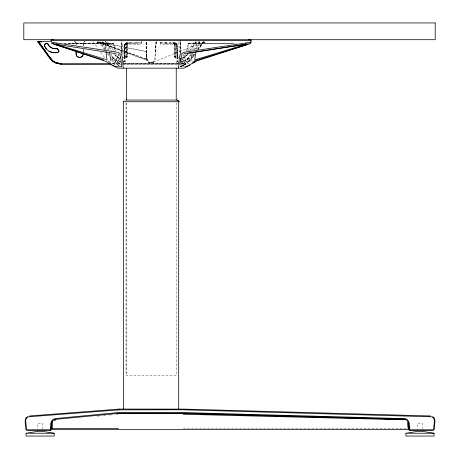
<?xml version="1.0" encoding="UTF-8"?>
<svg xmlns="http://www.w3.org/2000/svg" width="459" height="459" viewBox="0 0 459 459"><rect width="100%" height="100%" fill="white"/><g stroke="black" fill="none" stroke-linecap="round" stroke-linejoin="round"><path stroke-width="0.34" stroke-dasharray="2.29 1.72" d="M121.675 53.433L121.687 41.54M42.366 429.291L42.371 423.204L37.873 423.204L37.879 429.291M180.324 58.109L180.318 61.357L181.121 61.558L183.749 60.921M422.223 429.291L422.234 423.204L417.73 423.204L417.736 429.291M83.165 51.89L83.194 49.13M83.222 45.67L83.28 42.779L84.588 41.499M83.182 51.85L83.211 49.056M83.251 45.567L83.28 42.779L84.622 41.499L83.251 42.911L84.14 41.97M120.998 52.51L121.165 42.171M126.73 56.101L126.925 43.582L127.677 43.582L128.227 43.043L124.837 44.666L124.452 55.814L127.235 56.268L127.177 57.048L126.598 57.593L123.219 57.851L124.423 56.704L126.07 57.209L127.177 57.048L127.682 43.485L128.227 43.043M121.451 53.56L121.687 40.14M122.605 54.294L122.909 41.809M156.112 42.044L155.331 59.36L154.373 61.655C141.888 67.576 147.861 45.751 146.048 40.581M131.928 42.658L126.363 42.779L124.326 44.489L123.901 55.734L124.263 56.543L124.928 56.176L125.313 44.38L126.018 43.117L137.648 43.043L135.084 43.031M166.697 43.031L164.133 43.043L175.252 43.048L176.933 44.638L177.765 61.856L178.803 62.355L181.466 62.103L180.083 62.091L181.121 61.558L181.127 58.626L180.41 58.293L180.404 57.8L181.127 58.626M123.155 62.321C126.902 58.672 122.874 49.262 124.848 44.638L126.529 43.048L137.648 43.043M122.978 62.355L124.016 61.856L124.263 61.139L124.837 44.666L126.018 43.117L127.149 43.048L126.391 43.037L124.848 44.655L126.391 43.037M124.263 56.543L126.695 56.652L127.235 56.268L127.682 43.485L126.529 43.048L124.837 44.666L140.97 44.362L142.537 40.3M187.656 53.646C186.199 56.107 183.789 58.012 180.978 58.637L180.41 58.293L180.318 61.357L180.221 58.075M127.682 43.485L128.113 43.048M141.888 40.983L141.309 42.687L140.758 43.043L126.518 43.043L126.827 43.536L126.191 57.65M155.532 52.056L156.186 40.828M97.83 41.775L98.53 42.343L147.109 60.278L146.283 51.528L146.077 41.568C146.645 48.006 145.451 55.04 147.58 61.213L150.139 62.671L152.239 62.671L153.369 62.08L154.666 60.353L156.232 40.128M155.521 51.54L156.112 41.953M180.301 65.298L180.903 58.436M180.915 58.287L180.691 60.749L182.94 62.206M124.263 61.15L123.947 61.925L124.423 56.704M126.598 57.593L126.695 56.652M196.004 49.233L196.647 43.536L233.522 43.657L188.517 43.657L186.974 52.366M178.626 62.321L177.765 61.856L177.518 61.139L176.944 44.666L175.866 43.657L174.104 43.582L173.554 43.043L174.099 43.485L174.604 57.048L175.711 57.209L177.358 56.704L178.562 57.851L175.183 57.593L174.604 57.048L174.546 56.268L177.329 55.814L176.944 44.666L160.811 44.362L161.023 43.043L160.472 42.687L159.893 40.983M192.769 49.847L193.87 43.565L196.647 43.536M186.48 51.121L187.84 43.634L188.293 43.238L190.382 43.255M175.59 57.65L174.954 43.536L175.252 43.048L176.944 44.666L175.763 43.117L164.133 43.043M105.627 49.216L101.634 43.404L102.397 40.891M124.532 57.662L125.433 44.219L126.529 43.048L125.617 61.609L124.785 63.061L123.551 63.267M123.947 61.925L124.263 61.139M173.554 43.043L174.099 43.485L174.546 56.268L175.086 56.652L177.518 56.543L177.88 55.734L177.455 44.489L175.418 42.779L169.859 42.658M101.634 43.404L102.822 42.073L102.386 42.962L103.011 42.09L105.484 42.113L111.405 50.588M190.938 53.823L188.196 57.932L186.842 59.32L184.403 60.76M193.681 49.715L198.77 42.09L200.147 43.404L196.154 49.216M189.699 50.737L195.844 41.976L196.509 41.643L195.683 42.762L195.27 42.457L196.257 41.224M188.012 53.978L186.824 55.677L184.363 57.891L183.095 58.368M190.376 50.588L196.303 42.113L198.77 42.09M191.042 54.885L187.22 59.509L184.851 61.047L187.22 59.509L189.292 57.398L187.134 59.584L184.593 61.104L187.22 59.509M194.553 49.893L199.401 42.962L198.971 42.085M185.367 54.426L184.564 55.556L182.332 56.962M188.19 50.484L195.035 40.903M191.414 58.419L194.3 54.386M198.013 49.205L202.964 42.297M100.194 41.683L99.821 42.199L105.14 49.595M203.653 42.148L198.328 49.538L204.467 41.063M192.625 55.866L194.255 53.611M197.519 49.09L202.408 42.314L202.218 41.735M192.723 56.451L194.387 54.139M197.726 49.515L203.148 42.004M97.83 42.199L98.76 42.257L97.067 41.895L96.442 42.337L97.331 42.79L97.968 42.027L99.018 41.976M190.158 57.926L187.909 60.313L185.201 61.988M187.134 59.584L189.292 57.398M188.391 61.632L189.699 60.313M190.588 58.695L187.903 61.363L186.75 61.925M189.682 60.077L187.215 61.919M188.534 61.862L189.946 60.531M183.984 57.484L182.78 57.943L183.984 57.484L186.434 55.396L182.952 57.668L186.434 55.401M203.951 41.775L154.373 61.655L154.161 61.311L152.239 62.671M107.01 42.457L106.591 42.762L105.765 41.689M187.915 62.08L189.32 61.156M118.841 62.206L121.09 60.749M124.848 44.655L125.313 44.38M124.848 44.638L126.827 43.536M195.821 41.998L196.509 41.637M176.468 44.38L176.853 56.176L177.88 55.734L177.329 55.814M203.021 42.257L204.714 41.895L205.827 42.337L204.45 42.79L203.813 42.027L202.763 41.976M183.388 62.699L180.18 63.29M174.099 43.485L175.252 43.048L176.933 44.638C175.998 43.456 174.3 44.018 173.668 43.048M181.121 61.558L178.803 62.355L182.539 61.73M153.369 62.08L151.47 62.671L148.412 62.08A5.227 5.221 0 0 0 153.369 62.08L150.311 62.671M183.617 63.858L180.553 64.266M203.813 42.027L203.452 42.13L204.45 42.79L203.951 42.199M126.133 56.583L127.235 56.268M184.386 63.514L181.38 64.065L121.945 64.071M183.772 63.153L178.912 63.56M183.594 63.153L180.783 63.537L123.425 63.549M180.783 64.048L185.086 63.474M97.268 416.129L99.396 415.94M103.665 415.561L105.799 415.372M109.357 415.056L112.197 414.804M115.754 414.488L118.6 414.242M125.915 43.657L126.925 43.582M193.87 43.565L187.84 43.634M138.159 42.779L141.309 42.687M115.301 51.121L113.941 43.634L68.62 43.657M111.399 43.255L113.488 43.238L113.941 43.634M175.39 43.037L174.632 43.048L175.763 43.117L176.944 44.666L175.39 43.037L176.933 44.655M120.66 64.271L117.487 63.652M135.405 42.658L136.92 42.658M182.711 66.675L184.77 66.675M161.023 43.043L175.263 43.043L176.164 61.609L176.996 63.061L178.23 63.267M63.927 43.238L112.983 43.238M188.293 43.238L237.142 43.249M64.449 43.249L113.488 43.238M68.81 43.697L113.27 43.657L114.807 52.366M123.649 63.371L178.844 63.371M117.693 63.549L120.556 63.549M123.362 63.56L178.201 63.56M116.259 64.059L120.556 64.059M123.442 64.621L179.762 64.621M183.267 428.563L406.496 428.568M164.861 42.658L166.376 42.658M107.549 43.238L109.936 43.238M160.472 42.687L163.622 42.779M124.452 55.814L123.901 55.734L124.928 56.176M117.561 63.508L120.614 63.979M120.315 62.103L120.614 62.149L119.242 61.73M117.487 62.952L120.602 63.457M119.346 61.236L120.66 61.558M174.546 56.268L175.648 56.583M104.073 58.941L106.408 59.727M98.53 42.343L146.937 59.297L147.109 60.278L99.052 42.389L146.283 51.528L146.943 59.303L99.287 42.021L146.283 51.528L146.077 41.947M117.418 57.891L118.686 58.368M119.001 57.943L117.797 57.484L118.892 57.954M117.183 62.229L119.598 63.17M180.421 58.752L181.196 59.085M100.831 52.395L105.427 58.735L108.181 61.391L111.898 63.078M117.269 64.616L120.361 66.085M108.181 61.391L111.457 62.952M174.954 43.536L176.348 44.219L177.249 57.662M105.96 41.998L105.272 41.637L105.937 41.976L112.082 50.737M117.165 64.616L119.994 66.09M176.853 56.176L177.518 56.543M117.378 60.76L114.939 59.32L113.585 57.932L110.843 53.823M116.035 61.655L113.872 60.313L111.623 57.926M114.532 54.231L116.506 56.159M116.511 56.153L115.347 55.401M112.466 61.156L113.866 62.08M116.431 57.002L114.165 54.546M111.468 59.245L114.182 61.85M74.691 41.499L76.051 42.825L76.074 44.936L76.051 42.825L76.074 44.902M112.489 57.398L116.362 60.686L112.73 57.725L112.489 57.398L114.647 59.584L110.739 54.885M111.692 58.695L114.096 61.145M104.422 49.526L99.448 42.67L99.368 41.976M107.326 53.531L108.978 55.814M92.907 41.453L97.916 48.367M108.008 53.577L108.823 54.713M107.549 42.027L113.591 50.484M102.38 42.962L107.228 49.893M160.811 44.362L159.244 40.3M103.011 42.09L108.1 49.715M198.736 41.631L199.401 42.962M182.986 54.036L186.406 61.913M177.518 61.15L177.834 61.925L177.358 56.704M177.518 61.139L177.834 61.925M199.384 40.891L200.147 43.404M175.763 43.117L175.866 43.657M107.911 43.565L109.013 49.847M140.758 43.043L140.97 44.362M105.134 43.536L105.777 49.233M175.086 56.652L175.183 57.593M146.26 51.54L147.115 60.353M178.872 41.809L179.176 54.294M180.33 53.56L180.089 40.14L180.324 53.405M180.617 42.171L180.783 52.51M174.856 43.582L175.051 56.101M180.094 41.54L180.106 54.128M176.233 102.925L176.233 375.588L126.059 375.588L126.059 102.925M126.368 102.925L126.368 375.588M97.968 42.027L97.331 42.79L97.968 42.027M194.645 54.65L192.183 58.058L194.633 54.667M118.829 57.668L117.085 56.537L118.829 57.668M76.056 42.859L74.731 41.499L76.056 42.859"/><path stroke-width="0.69" d="M26.048 433.244L26.037 436.05L54.202 436.05L54.191 433.244L42.36 431.322L37.879 431.322L26.048 433.244L54.191 433.244M405.905 433.244L405.899 436.05L434.059 436.05L434.053 433.244L422.223 431.322L417.742 431.322L405.905 433.244L434.053 433.244M44.534 44.701L44.529 45.963C46.52 51.178 52.303 53.462 57.57 52.659L59.05 51.224L57.467 48.746L53.083 48.637L49.365 46.445L47.937 44.058L46.21 43.393L44.575 44.621L46.21 43.393L47.943 44.064L49.365 46.445L53.164 48.66L57.467 48.746L59.05 51.224L57.57 52.659M83.154 53.273L83.142 54.655L82.448 56.176L80.445 57.45L78.523 57.295L76.974 56.319L76.194 54.776L76.154 51.259M83.171 53.244L83.154 54.638L82.368 56.296L80.445 57.45M44.575 44.621L44.5 45.877L46.313 49.01M110.877 64.053L60.949 64.071L60.955 63.56L56.354 62.849L53.141 61.196L50.45 58.442L38.137 41.453L37.724 41.758L50.037 58.746L52.779 61.563L56.067 63.29M111.709 65.086L117.894 68.161L178.545 68.161L179.435 56.83L180.335 54.592L183.921 52.274L250.625 42.297L250.763 40.673L251.693 40.547M408.424 422.297L409.187 429.888L408.303 429.561L51.81 429.561L50.926 429.888L51.092 428.58L52.183 428.568L52.728 422.372M434.214 429.779L435 420.76L434.294 418.138L432.705 416.669M26.622 430.444L50.289 430.439C50.519 426.377 49.71 420.278 54.632 418.642L118.152 412.566L183.629 412.566L405.481 418.642C410.403 420.278 409.594 426.377 409.824 430.439L433.491 430.444M50.926 429.888L51.689 422.297L52.177 421.224M195.677 52.085L194.788 59.922L245.335 44.506L246.116 43.863L245.347 44.03M51.092 428.58L51.867 422.119L53.124 420.438L54.988 419.388L117.779 413.467L184.002 413.467L405.119 419.388L406.984 420.438L408.24 422.119L409.187 429.888M50.197 429.779L26.611 429.779L25.652 420.731L26.272 418.591L27.592 417.128L28.733 416.783L119.449 409.864L119.558 409.072L184.466 409.124L430.559 415.974M53.439 43.708L52.538 43.565L55.591 44.162L55.516 44.666L103.912 60.146M190.806 61.024L192.281 52.642M50.576 40.547L250.763 40.673M409.772 430.439L409.17 429.779L409.824 430.439L409.91 429.779L433.503 429.779L434.461 420.731L433.835 418.591L432.516 417.128L431.374 416.783L181.993 409.767L119.449 409.864M118.795 54.036L115.089 62.573L114.171 62.803M182.039 54.759L181.024 57.059L185.752 64.025L180.657 66.681M116.029 64.025L120.757 57.059L119.742 54.759M50.289 430.439L50.938 429.779M48.551 55.826L48.138 56.124M27.408 416.669L25.819 418.138L25.107 420.76L25.899 429.779M41.706 41.838L38.59 42.044L50.45 58.442L53.083 61.15L56.348 62.849L60.949 63.623L56.382 62.854M51.219 57.891L50.45 58.442L53.083 61.15M51.465 43.312L106.172 61.512M195.161 61.77L187.45 66.033M193.027 63.118L196.831 60.927L250.947 43.416L184.088 53.674M190.072 65.086L183.887 68.161L178.545 68.161M180.18 66.67L185.752 64.025L184.627 63.296M185.453 66.675L186.784 66.119M54.357 420.398L56.021 419.778M250.625 42.297L251.681 41.93M194.077 61.058L245.571 45.045L246.753 44.666L246.678 44.162L187.909 53.347M192.046 62.154L195.614 61.512M250.815 39.703L248.537 39.703M78.891 57.455L80.813 57.289L78.523 57.295L78.891 57.455L76.882 56.193L76.165 54.61L76.131 51.156M29.548 415.974L119.558 409.072M187.754 63.738L188.511 63.709M51.454 39.703L53.732 39.703M39.342 41.494L50.668 41.494M60.955 63.996L110.579 63.944M124.871 100.062L125.181 100.062M126.059 100.062L177.346 100.062L179.171 101.743L123.104 101.743M117.642 413.226L184.139 413.226L405.286 419.251M52.183 428.568L118.514 428.563M57.691 52.63L52.464 52.607L48.912 51.219M183.181 414.242L404.092 419.778M113.27 63.709L114.693 63.944L111.939 63.554M55.591 44.162L113.872 53.347L116.592 54.087M60.949 64.059L56.073 63.29L60.949 64.071L60.938 63.56M56.922 44.03L56.153 43.863L56.205 44.253M186.693 62.573L187.611 62.803M56.933 44.506L104.073 58.941M109.81 63.801C113.298 66.165 117.395 67.203 121.601 66.67L120.757 57.059M106.62 61.77L108.754 63.118M177.346 100.062L179.159 101.743M39.853 44.689L40.168 44.253L39.813 44.638M38.837 41.867L50.547 58.373M408.303 429.561L407.38 422.372M117.315 409.124L117.567 409.881M123.236 68.161L122.346 56.83L121.446 54.592L117.86 52.274L51.643 42.297L51.506 40.673M109.5 52.642L110.975 61.024M106.023 51.374L106.993 59.922M178.706 101.743L178.706 409.072M176.233 68.167L176.233 100.062M126.368 68.167L126.368 100.062M123.523 101.743L123.523 409.072M38.189 41.528L37.724 41.758L38.189 41.528M435.195 22.95L23.805 22.95L23.805 39.703L435.195 39.703L435.195 22.95"/></g></svg>
